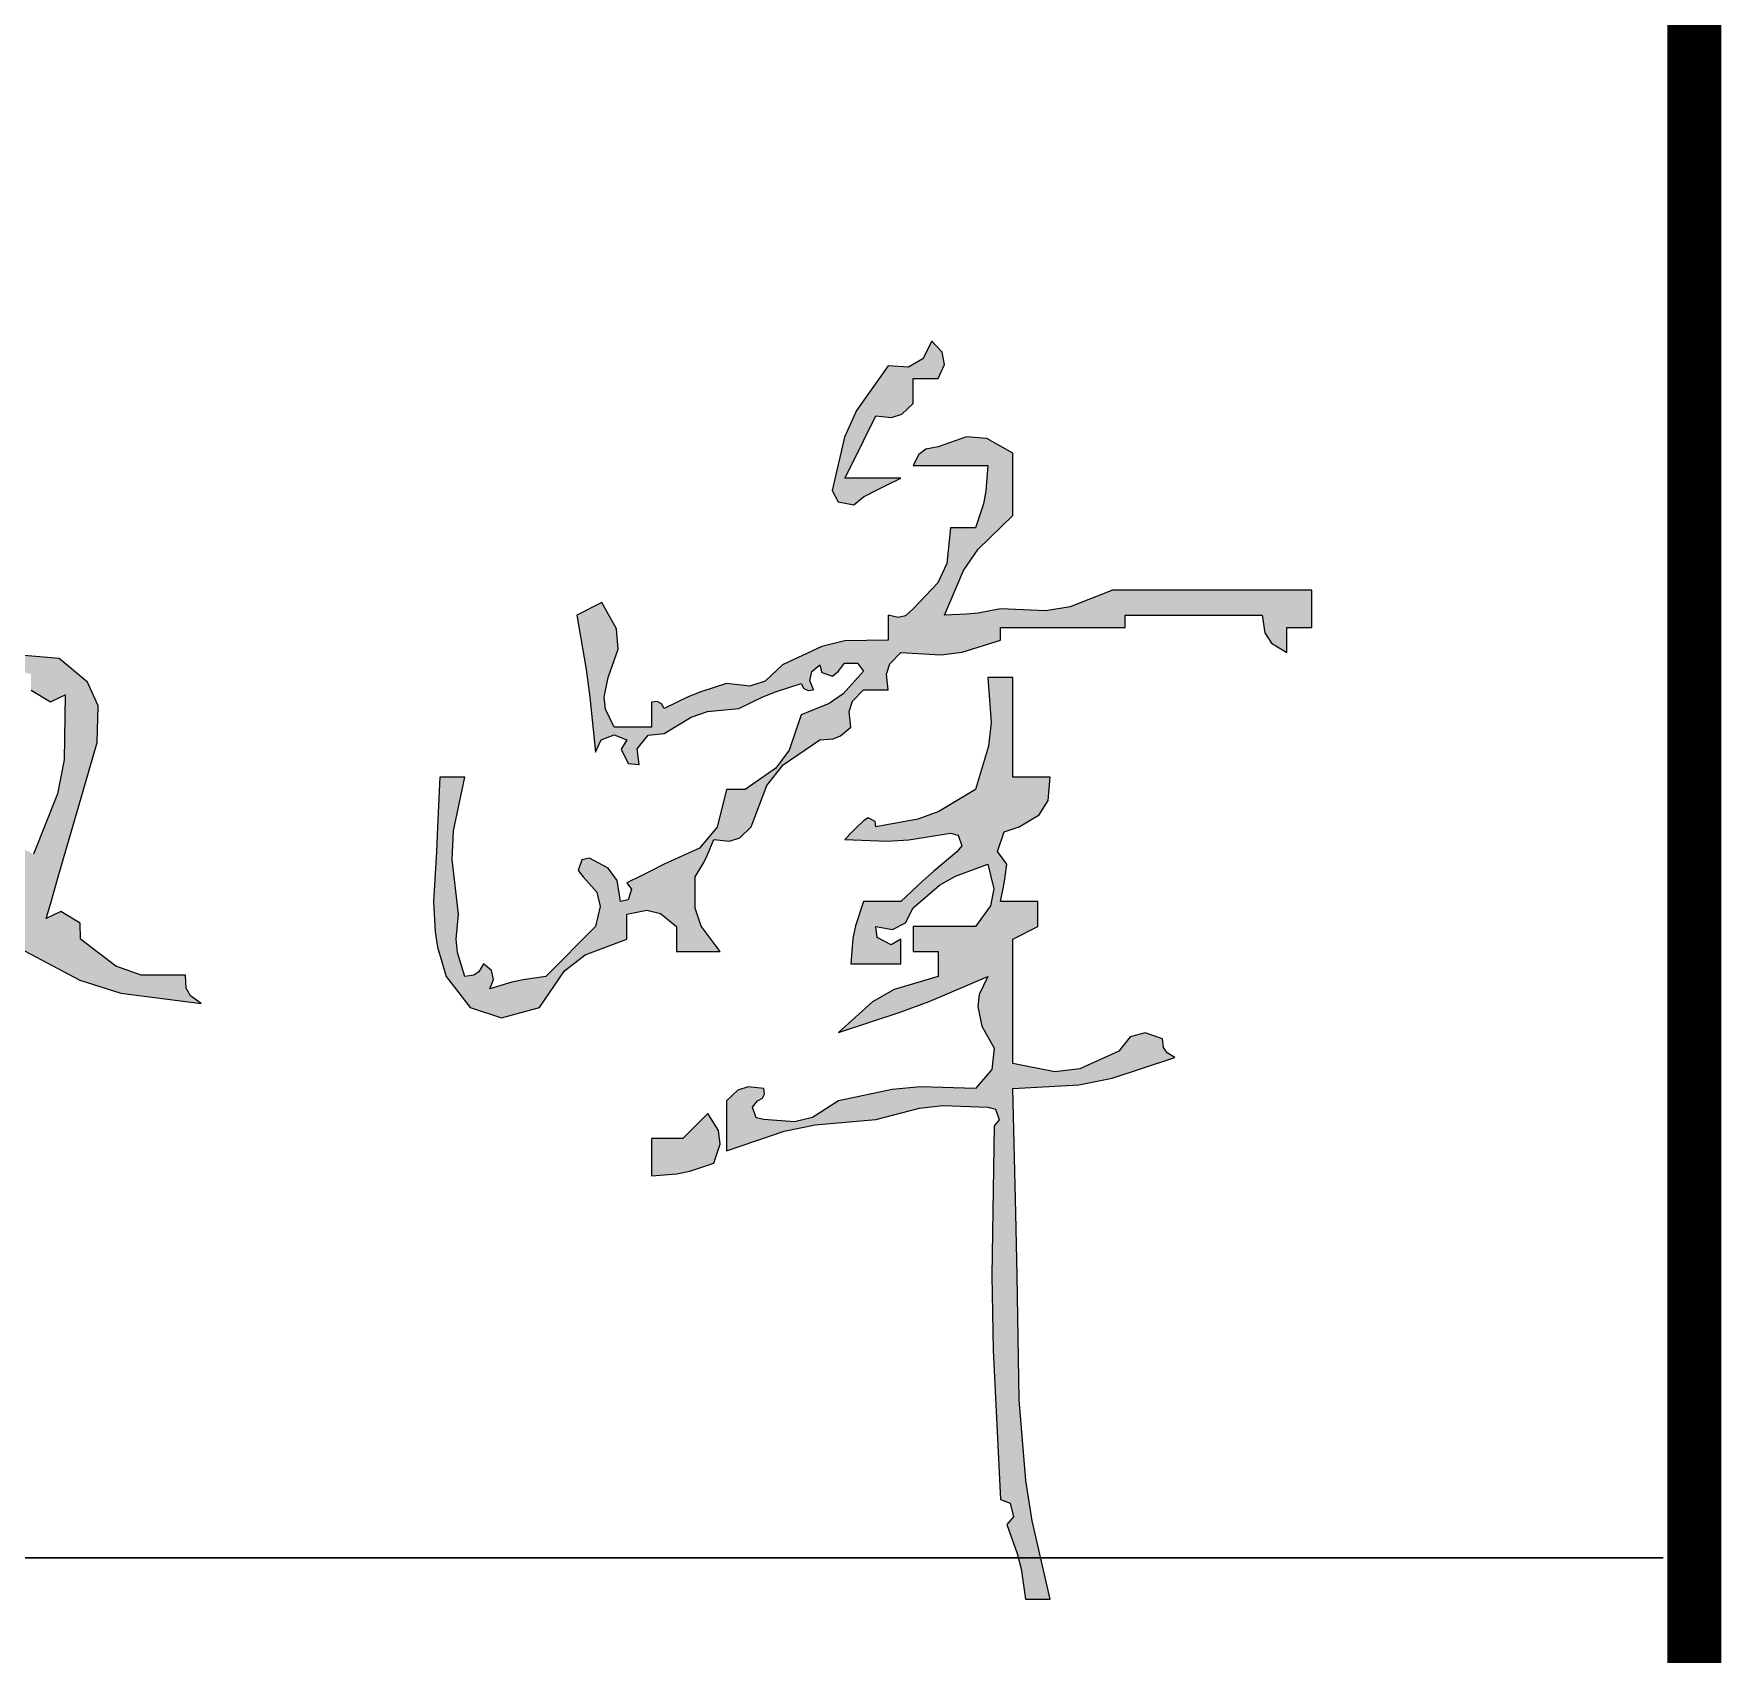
# Model space of a CAD drawing. Extents: x 815029915 to 815825525, y 579155098 to 579748855.
# Drawn here: x 815402868 to 815403952, y 579539949 to 579540990 of the extents above; entities that cross this region are included whole.
import ezdxf

# ---------------------------------------------------------------- set-up
doc = ezdxf.new("R2010")
doc.units = 0
doc.header["$LTSCALE"] = 100
doc.header["$MEASUREMENT"] = 0
doc.layers.add('TK', color=7, linetype='Continuous')
doc.layers.add('签名', color=7, linetype='Continuous')

# ---------------------------------------------------------------- blocks, each defined once
blk = doc.blocks.new('CCIAD-TK-A0-图签')
at = {"layer": 'TK'}
for p, q in [((1177.186993169247, 101.6276953434472), (1126.117348593331, 101.6276953434472)), ((1126.117348593331, 101.6276953434472), (1177.186993169247, 101.6276953434472)), ((1126.117348593331, 101.6276953434472), (1177.186993169247, 101.6276953434472))]:
    blk.add_line(p, q, dxfattribs=at)
at = {"layer": 'TK', "const_width": 0.3468929646785774}
blk.add_lwpolyline([(1126.117348593331, 185.3977211231277), (1177.386993076659, 185.3977211231277), (1177.386993076659, 13.25253569670167), (1126.117348593331, 13.25253569670167)], close=True, dxfattribs=at)
blk = doc.blocks.new('fdagdfaf')
h = blk.add_hatch(color=256)
h.paths.add_polyline_path([(6.832997413641365, 7.685920874158644), (6.832997413641365, 7.699812874158643), (6.832997413641365, 7.727596874158642), (6.803859413641366, 7.744037874158643), (6.781102413641365, 7.745933874158643), (6.749644413641366, 7.734542874158643), (6.735986413641367, 7.732007874158644), (6.728118413641366, 7.726106874158646), (6.721860413641365, 7.713704874158643), (6.755201413641366, 7.713704874158643), (6.771872413641366, 7.713704874158643), (6.805213413641365, 7.713704874158643), (6.802978413641365, 7.685458874158652), (6.800122413641368, 7.671176874158644), (6.791321413641365, 7.644243874158643), (6.780207413641365, 7.644243874158643), (6.774650413641366, 7.644243874158643), (6.763536413641365, 7.644243874158643), (6.759290413641365, 7.604690874158643), (6.749205413641366, 7.582838874158643), (6.721860413641368, 7.553945874158641), (6.713259413641365, 7.546379874158643), (6.705226413641364, 7.544371874158643), (6.694076413641365, 7.546999874158644), (6.694076413641366, 7.535885874158644), (6.694076413641366, 7.530329874158643), (6.694076413641366, 7.519215874158643), (6.645565413641367, 7.518172874158643), (6.619881413641365, 7.512129874158643), (6.575994413641366, 7.491431874158644), (6.556799413641365, 7.473366874158643), (6.539674413641364, 7.467658874158643), (6.513480413641364, 7.470593874158642), (6.484951413641375, 7.461560874158646), (6.470907413641376, 7.455943874158645), (6.444019413641366, 7.442809874158643), (6.441002413641366, 7.448239874158643), (6.436282413641365, 7.450599874158644), (6.430127413641366, 7.449755874158643), (6.430127413641365, 7.438641874158643), (6.430127413641365, 7.433084874158643), (6.430127413641364, 7.421971874158643), (6.413457413641365, 7.421971874158643), (6.405122413641365, 7.421971874158643), (6.388451413641365, 7.421971874158643), (6.378760413641364, 7.442166874158644), (6.377083413641365, 7.455579874158641), (6.381505413641364, 7.477539874158647), (6.392896413641366, 7.508996874158646), (6.391000413641366, 7.531753874158645), (6.374559413641366, 7.560891874158643), (6.363445413641365, 7.555334874158643), (6.357889413641365, 7.552556874158643), (6.346775413641366, 7.546999874158644), (6.35707241364137, 7.486174874158635), (6.361248413641369, 7.455548874158644), (6.367613413641365, 7.394186874158644), (6.373936413641364, 7.407747874158643), (6.388412413641365, 7.413537874158643), (6.402343413641367, 7.408079874158643), (6.395994413641366, 7.397398874158645), (6.403881413641366, 7.381623874158644), (6.416235413641366, 7.380294874158643), (6.414142413641364, 7.397961874158642), (6.426324413641365, 7.413189874158643), (6.444019413641365, 7.415025874158643), (6.474051413641366, 7.433279874158643), (6.492394413641366, 7.439393874158643), (6.527372413641365, 7.442809874158643), (6.554260413641366, 7.455943874158645), (6.568303413641362, 7.461560874158643), (6.596832413641366, 7.470593874158642), (6.599849413641365, 7.465162874158643), (6.604569413641365, 7.462802874158643), (6.610724413641363, 7.463647874158643), (6.606365413641365, 7.474241874158642), (6.608839413641365, 7.484134874158645), (6.617670413641367, 7.491431874158644), (6.619836413641366, 7.482916874158643), (6.631667413641364, 7.478972874158643), (6.638508413641365, 7.48448587415864), (6.645253413641366, 7.493317874158643), (6.659547413641365, 7.493317874158643), (6.666292413641366, 7.484485874158644), (6.643584413641364, 7.459294874158642), (6.628273413641366, 7.448577874158643), (6.596832413641367, 7.435863874158644), (6.583584413641367, 7.396348874158642), (6.568542413641366, 7.376293874158642), (6.534318413641365, 7.352510874158644), (6.525982413641366, 7.352510874158644), (6.521815413641366, 7.352510874158644), (6.513480413641365, 7.352510874158644), (6.503103413641366, 7.310369874158643), (6.483599413641366, 7.286963874158643), (6.444019413641387, 7.269158874158641), (6.427349413641365, 7.260823874158643), (6.419014413641365, 7.256655874158643), (6.402343413641364, 7.248320874158643), (6.407856413641365, 7.241478874158644), (6.403912413641367, 7.229647874158643), (6.395397413641366, 7.227482874158643), (6.391634413641366, 7.251085874158643), (6.381774413641365, 7.264890874158644), (6.360667413641366, 7.276104874158642), (6.352152413641362, 7.273938874158643), (6.348208413641366, 7.262107874158642), (6.353721413641363, 7.255266874158655), (6.368853413641365, 7.238063874158644), (6.372870413641364, 7.221998874158645), (6.367613413641365, 7.199698874158644), (6.345386413641365, 7.177470874158643), (6.334272413641365, 7.166357874158644), (6.312045413641367, 7.144129874158643), (6.286698413641366, 7.140425874158642), (6.27406041364136, 7.137616874158642), (6.249531413641367, 7.130237874158644), (6.253889413641364, 7.140832874158645), (6.251416413641365, 7.150725874158643), (6.242584413641365, 7.158022874158643), (6.237529413641367, 7.149373874158645), (6.231674413641366, 7.145469874158643), (6.221746413641364, 7.144129874158643), (6.213624413641366, 7.17084587415864), (6.212129413641366, 7.185795874158636), (6.214800413641365, 7.21359087415865), (6.207538413641365, 7.274345874158647), (6.209002413641364, 7.306556874158645), (6.221746413641365, 7.366402874158643), (6.210633413641365, 7.366402874158643), (6.205076413641366, 7.366402874158643), (6.193962413641366, 7.366402874158643), (6.191449413641373, 7.310822874158827), (6.190060413641384, 7.283036874158727), (6.187016413641365, 7.227482874158638), (6.188563413641366, 7.193716874158638), (6.191420413641366, 7.17657187415864), (6.200908413641363, 7.144129874158642), (6.227900413641365, 7.109469874158643), (6.262709413641367, 7.097866874158643), (6.305099413641366, 7.109399874158643), (6.333060413641368, 7.150207874158643), (6.356079413641366, 7.168293874158643), (6.402343413641365, 7.185806874158644), (6.402343413641365, 7.196919874158643), (6.402343413641365, 7.202476874158643), (6.402343413641364, 7.213590874158643), (6.424826413641366, 7.218002874158644), (6.440150413641367, 7.214171874158644), (6.457911413641365, 7.199698874158643), (6.457911413641365, 7.188584874158643), (6.457911413641365, 7.183027874158643), (6.457911413641365, 7.171914874158643), (6.477360413641365, 7.171914874158643), (6.487085413641365, 7.171914874158643), (6.506534413641366, 7.171914874158643), (6.485356413641366, 7.199960874158643), (6.478635413641366, 7.220122874158645), (6.478749413641366, 7.255266874158643), (6.488284413641368, 7.271281874158641), (6.492497413641373, 7.27970587415866), (6.499587413641365, 7.296942874158644), (6.517047413641366, 7.294958874158643), (6.528486413641365, 7.298771874158644), (6.541264413641365, 7.310834874158643), (6.558776413641366, 7.357099874158644), (6.576862413641366, 7.380117874158644), (6.617670413641365, 7.408079874158643), (6.632601413641365, 7.409042874158644), (6.640923413641365, 7.412371874158644), (6.652400413641365, 7.421971874158644), (6.650416413641365, 7.439430874158642), (6.654229413641366, 7.450869874158642), (6.666292413641365, 7.463647874158643), (6.677406413641365, 7.463647874158643), (6.682963413641365, 7.463647874158643), (6.694076413641365, 7.463647874158643), (6.692093413641366, 7.481107874158646), (6.695905413641365, 7.492545874158644), (6.707968413641364, 7.505323874158643), (6.752696413641365, 7.502762874158643), (6.776384413641365, 7.505723874158643), (6.819105413641365, 7.519215874158643), (6.819105413641365, 7.524772874158643), (6.819105413641365, 7.527550874158643), (6.819105413641366, 7.533107874158643), (6.874673413641365, 7.533107874158643), (6.902457413641365, 7.533107874158643), (6.958025413641366, 7.533107874158643), (6.958025413641365, 7.538664874158643), (6.958025413641365, 7.541442874158643), (6.958025413641365, 7.546999874158644), (7.019150413641365, 7.546999874158644), (7.049713413641365, 7.546999874158644), (7.110838413641366, 7.546999874158644), (7.113875413641366, 7.527195874158644), (7.121510413641365, 7.515744874158643), (7.138622413641365, 7.505323874158642), (7.138622413641365, 7.516437874158643), (7.138622413641365, 7.521993874158643), (7.138622413641365, 7.533107874158643), (7.149736413641365, 7.533107874158643), (7.155292413641366, 7.533107874158643), (7.166406413641363, 7.533107874158643), (7.166406413641365, 7.549777874158643), (7.166406413641365, 7.558113874158643), (7.166406413641366, 7.574783874158643), (7.077497413641366, 7.574783874158643), (7.033042413641366, 7.574783874158643), (6.944133413641367, 7.574783874158643), (6.896981413641366, 7.556147874158643), (6.869752413641365, 7.551609874158643), (6.819105413641364, 7.553945874158643), (6.794381413641366, 7.549282874158643), (6.781735413641368, 7.547876874158643), (6.756590413641367, 7.546999874158644), (6.777839413641367, 7.596585874158648), (6.794308413641367, 7.620540874158642), (6.832997413641366, 7.658135874158642)])
h.paths.add_polyline_path([(6.721860413641365, 7.794278874158644), (6.721860413641365, 7.799834874158643), (6.721860413641366, 7.810948874158643), (6.732974413641365, 7.810948874158643), (6.738531413641365, 7.810948874158643), (6.749644413641366, 7.810948874158643), (6.756598413641364, 7.826352874158643), (6.754272413641363, 7.840308874158642), (6.742698413641364, 7.852624874158645), (6.732613413641364, 7.832623874158644), (6.716428413641365, 7.823375874158643), (6.694076413641366, 7.824840874158643), (6.658713413641366, 7.775216874158643), (6.645250413641365, 7.745298874158639), (6.631562413641366, 7.685920874158642), (6.638022413641366, 7.673311874158643), (6.655480413641365, 7.669819874158643), (6.666292413641365, 7.678974874158643), (6.682963413641365, 7.687309874158643), (6.691298413641365, 7.691476874158643), (6.707968413641365, 7.699812874158643), (6.682963413641365, 7.699812874158643), (6.670460413641365, 7.699812874158643), (6.645454413641366, 7.699812874158643), (6.659582413641419, 7.727477874158721), (6.666529413641282, 7.741371874158454), (6.680184413641365, 7.769272874158643), (6.697644413641364, 7.767288874158643), (6.709083413641366, 7.771101874158643), (6.721860413641366, 7.783164874158643)])
h.paths.add_polyline_path([(6.872316413641365, 7.340297874158643), (6.874673413641365, 7.366402874158643), (6.858002413641365, 7.366402874158643), (6.849667413641365, 7.366402874158643), (6.832997413641365, 7.366402874158643), (6.832997413641365, 7.410857874158643), (6.832997413641365, 7.433084874158643), (6.832997413641364, 7.477539874158643), (6.821883413641365, 7.477539874158643), (6.816326413641366, 7.477539874158643), (6.805213413641366, 7.477539874158643), (6.808748413641364, 7.427344874158636), (6.805788413641365, 7.400705874158644), (6.791321413641366, 7.352510874158644), (6.750569413641368, 7.328151874158643), (6.726905413641366, 7.319277874158643), (6.680184413641366, 7.310834874158643), (6.679492413641366, 7.317008874158643), (6.671647413641365, 7.320931874158643), (6.666292413641361, 7.317780874158641), (6.657957413641365, 7.309445874158643), (6.653789413641365, 7.305277874158643), (6.645454413641366, 7.296942874158644), (6.692721413641365, 7.294814874158644), (6.716845413641366, 7.296233874158643), (6.763536413641364, 7.303888874158643), (6.772052413641364, 7.301723874158643), (6.775995413641365, 7.289892874158644), (6.770483413641368, 7.283050874158647), (6.744805413641351, 7.261603874158642), (6.732278413641358, 7.250468874158636), (6.707968413641364, 7.227482874158643), (6.691298413641365, 7.227482874158643), (6.682963413641365, 7.227482874158643), (6.666292413641365, 7.227482874158643), (6.657491413641369, 7.200549874158654), (6.654634413641367, 7.18626887415865), (6.652400413641363, 7.158022874158643), (6.674627413641365, 7.158022874158643), (6.685741413641366, 7.158022874158643), (6.707968413641365, 7.158022874158643), (6.707968413641365, 7.169135874158643), (6.707968413641365, 7.174692874158644), (6.707968413641366, 7.185806874158643), (6.697288413641365, 7.179456874158643), (6.681513413641364, 7.187344874158643), (6.680184413641367, 7.199698874158643), (6.698548413641366, 7.196510874158643), (6.713392413641365, 7.203932874158643), (6.721860413641362, 7.22053687415864), (6.751126413641366, 7.245703874158644), (6.768900413641367, 7.256071874158644), (6.805213413641365, 7.269158874158643), (6.811729413641366, 7.241583874158644), (6.807941413641363, 7.222645874158643), (6.791321413641365, 7.199698874158643), (6.763536413641365, 7.199698874158643), (6.749644413641366, 7.199698874158643), (6.721860413641365, 7.199698874158643), (6.721860413641365, 7.188584874158643), (6.721860413641365, 7.183027874158643), (6.721860413641364, 7.171914874158643), (6.732974413641365, 7.171914874158643), (6.738531413641365, 7.171914874158643), (6.749644413641366, 7.171914874158643), (6.749644413641366, 7.160800874158642), (6.749644413641366, 7.155243874158643), (6.749644413641365, 7.144129874158642), (6.700739413641366, 7.129647874158642), (6.676281413641363, 7.115889874158642), (6.638508413641367, 7.081615874158643), (6.706202413641368, 7.103735874158647), (6.739666413641366, 7.116284874158644), (6.805213413641366, 7.144129874158643), (6.795521413641364, 7.123934874158643), (6.793844413641365, 7.110521874158645), (6.798267413641367, 7.088561874158642), (6.812014413641364, 7.064258874158646), (6.809609413641365, 7.040201874158642), (6.791321413641366, 7.019101874158643), (6.729972413641366, 7.020962874158643), (6.698516413641366, 7.018102874158643), (6.638508413641365, 7.005209874158643), (6.609393413641364, 6.986949874158643), (6.589438413641366, 6.981961874158642), (6.555156413641366, 6.984371874158644), (6.546641413641366, 6.986536874158642), (6.542697413641364, 6.998367874158643), (6.548210413641364, 7.005209874158643), (6.553640413641365, 7.008226874158642), (6.556000413641366, 7.012946874158644), (6.555156413641365, 7.019101874158643), (6.537696413641365, 7.021085874158643), (6.526257413641363, 7.017272874158643), (6.513480413641366, 7.005209874158643), (6.513480413641365, 6.982982874158643), (6.513480413641365, 6.971868874158643), (6.513480413641364, 6.949641874158643), (6.578020413641365, 6.971411874158643), (6.612319413641368, 6.978557874158644), (6.680184413641367, 6.984371874158644), (6.728803413641366, 6.997341874158643), (6.754933413641364, 7.000244874158643), (6.805213413641367, 6.998263874158643), (6.813728413641367, 6.996097874158643), (6.817671413641365, 6.984266874158643), (6.812159413641364, 6.97742587415864), (6.809590413641366, 6.810717874158666), (6.810982413641364, 6.727193874158662), (6.819105413641365, 6.560663874158643), (6.829849413641365, 6.556688874158644), (6.833660413641366, 6.541443874158644), (6.826051413641366, 6.532879874158643), (6.837785413641366, 6.500578874158649), (6.842042413641363, 6.483550874158644), (6.846889413641364, 6.449527874158643), (6.858002413641365, 6.449527874158643), (6.863559413641366, 6.449527874158643), (6.874673413641365, 6.449527874158643), (6.854310413641367, 6.537180874158637), (6.847289413641366, 6.582112874158632), (6.839943413641365, 6.671800874158644), (6.837712413641365, 6.810730874158615), (6.836322413641359, 6.88019387415898), (6.832997413641365, 7.019101874158643), (6.906439413641366, 7.023306874158643), (6.943830413641366, 7.030497874158642), (7.013593413641363, 7.053831874158643), (7.004945413641366, 7.058886874158642), (7.001041413641367, 7.064742874158641), (6.999701413641366, 7.074669874158643), (6.980613413641365, 7.081360874158643), (6.963752413641366, 7.076542874158644), (6.951079413641364, 7.060777874158644), (6.907744413641368, 7.041183874158643), (6.879696413641365, 7.037883874158643), (6.832997413641364, 7.046885874158644), (6.832997413641365, 7.102453874158644), (6.832997413641365, 7.130237874158643), (6.832997413641366, 7.185806874158644), (6.844110413641365, 7.191362874158643), (6.849667413641365, 7.194141874158643), (6.860781413641365, 7.199698874158644), (6.860781413641365, 7.210811874158643), (6.860781413641365, 7.216368874158642), (6.860781413641365, 7.227482874158643), (6.844110413641365, 7.227482874158643), (6.835775413641366, 7.227482874158643), (6.819105413641365, 7.227482874158643), (6.822646413641365, 7.244007874158646), (6.824041413641364, 7.252377874158643), (6.826051413641366, 7.269158874158643), (6.815917413641365, 7.283514874158642), (6.823222413641365, 7.305429874158643), (6.839943413641365, 7.310834874158642), (6.862375413641365, 7.324393874158644)])
h.paths.add_polyline_path([(6.506508413641367, 6.957053874158643), (6.504594413641366, 6.972372874158646), (6.492641413641366, 6.991317874158645), (6.481528413641365, 6.980203874158644), (6.475971413641365, 6.974646874158643), (6.464857413641364, 6.963533874158643), (6.450965413641366, 6.963533874158643), (6.444019413641366, 6.963533874158643), (6.430127413641365, 6.963533874158643), (6.430127413641365, 6.946862874158643), (6.430127413641365, 6.938527874158643), (6.430127413641365, 6.921857874158643), (6.458373413641362, 6.924091874158643), (6.472655413641368, 6.926947874158643), (6.499587413641366, 6.935749874158644)])
blk.add_hatch(color=256).paths.add_polyline_path([(5.661752673798343, 7.555926201616826), (5.676399064547308, 7.58681353452545), (5.684895692536822, 7.617930148060692), (5.688252669559695, 7.633818422423309), (5.693067569015984, 7.665712668138696), (5.677121068174516, 7.667052876447714), (5.669147100283219, 7.667723040901347), (5.653199164500618, 7.669063369808613), (5.660498376318101, 7.640866290544912), (5.651552737241342, 7.617251234865595), (5.627401234320578, 7.600969012741682), (5.590420706609795, 7.562476137569194), (5.578947321162037, 7.526735459041879), (5.586610029908575, 7.473908289378048), (5.60723520963259, 7.444123037122099), (5.645095146690483, 7.436665153212802), (5.675476264650669, 7.456402109491891), (5.689629759466516, 7.479206646161638), (5.711826540809188, 7.488066498307592), (5.737793453215536, 7.481278674716428), (5.738209063713112, 7.463389822513545), (5.759894101762324, 7.45017000444359), (5.775986386297699, 7.457992335847692), (5.775005594847295, 7.385540585680427), (5.767545431809141, 7.347670724632828), (5.740974026525388, 7.280259866363508), (5.691163791094127, 7.306190188733265), (5.65762076486018, 7.311435563853939), (5.602270851197954, 7.301954543935305), (5.577290277160328, 7.284507904794004), (5.567004108461994, 7.265162998299633), (5.566505819889072, 7.234697862285857), (5.570109727423977, 7.194651030888651), (5.570432137951325, 7.174329277042546), (5.568096166843121, 7.134189175579963), (5.58277224548034, 7.126656649349991), (5.59726779253997, 7.129012059731659), (5.608802246775962, 7.140805575038885), (5.596844818207975, 7.144939116663388), (5.592613643159481, 7.162391424124721), (5.601348171899561, 7.17154455384289), (5.599565937155029, 7.212306775600666), (5.606413389905759, 7.236008576574153), (5.629659128332033, 7.269540214296338), (5.640367573350563, 7.288235473386807), (5.661839600615878, 7.294799316694938), (5.681169984811202, 7.28528603946663), (5.679829655903935, 7.269338103684029), (5.679159612048549, 7.261365570733864), (5.677819283141284, 7.245417634951264), (5.693548172229226, 7.250394804944414), (5.707445684824215, 7.245651682125836), (5.716851447180305, 7.232099711554257), (5.699522287681699, 7.199536128425916), (5.683989637537076, 7.184221727933935), (5.651183677543766, 7.167356176755493), (5.654803227467356, 7.134562315738841), (5.647457920452952, 7.113035289655625), (5.624547951348003, 7.089293283618584), (5.649362877255967, 7.084342149969335), (5.666237010020097, 7.088434057182656), (5.686027464495393, 7.104202747714282), (5.682407793973557, 7.136995173789798), (5.689753100987957, 7.158522199873007), (5.712663070092908, 7.182264205910053), (5.792374597572447, 7.139910549934135), (5.838205288872018, 7.125365186038083), (5.927750917840022, 7.113999841081299), (5.915951171032241, 7.122296402154818), (5.911055263569288, 7.13116879805738), (5.910329741834779, 7.145576495302782), (5.860841256981882, 7.145675041837111), (5.832464467182817, 7.155357579144016), (5.793237554541118, 7.185529903699062), (5.792820388504165, 7.203417441559053), (5.771135350454955, 7.216637259629007), (5.755044500860713, 7.208814807626658), (5.760706118170754, 7.228413987956648), (5.763536926825774, 7.238213578121642), (5.769199979076953, 7.257812637853386), (5.78618626594821, 7.31661005824511), (5.794680126854409, 7.346008708141846), (5.811666413725666, 7.40480612853357), (5.812806304768815, 7.445983163094656), (5.800965082609443, 7.472270079599287), (5.76937010743702, 7.498699850721673), (5.717540033614135, 7.503055859371162), (5.691626431643829, 7.505233743097661), (5.639796357820948, 7.509589751747151), (5.654432945178453, 7.540480798725764)])
for p, q in [((6.742698413641365, 7.852624874158644), (6.732613413641365, 7.832623874158644)), ((6.754272413641365, 7.840308874158643), (6.742698413641365, 7.852624874158644)), ((6.732613413641365, 7.832623874158644), (6.716428413641365, 7.823375874158643)), ((6.756598413641366, 7.826352874158643), (6.754272413641365, 7.840308874158643)), ((6.694076413641366, 7.824840874158643), (6.658713413641365, 7.775216874158643)), ((6.716428413641365, 7.823375874158643), (6.694076413641366, 7.824840874158643)), ((6.721860413641365, 7.799834874158643), (6.721860413641365, 7.810948874158643)), ((6.721860413641365, 7.810948874158643), (6.732974413641365, 7.810948874158643)), ((6.732974413641365, 7.810948874158643), (6.738531413641365, 7.810948874158643)), ((6.738531413641365, 7.810948874158643), (6.749644413641366, 7.810948874158643)), ((6.749644413641366, 7.810948874158643), (6.756598413641366, 7.826352874158643)), ((6.721860413641365, 7.794278874158644), (6.721860413641365, 7.799834874158643)), ((6.721860413641365, 7.783164874158643), (6.721860413641365, 7.794278874158644)), ((6.658713413641365, 7.775216874158643), (6.645250413641365, 7.745298874158643)), ((6.709083413641365, 7.771101874158643), (6.721860413641365, 7.783164874158643)), ((6.666529413641365, 7.741371874158643), (6.680184413641365, 7.769272874158643)), ((6.680184413641365, 7.769272874158643), (6.697644413641365, 7.767288874158643)), ((6.697644413641365, 7.767288874158643), (6.709083413641365, 7.771101874158643)), ((6.645250413641365, 7.745298874158643), (6.631562413641365, 7.685920874158644)), ((6.659582413641365, 7.727477874158644), (6.666529413641365, 7.741371874158643)), ((6.749644413641366, 7.734542874158643), (6.735986413641365, 7.732007874158644)), ((6.781102413641365, 7.745933874158643), (6.749644413641366, 7.734542874158643)), ((6.803859413641366, 7.744037874158643), (6.781102413641365, 7.745933874158643)), ((6.832997413641365, 7.727596874158643), (6.803859413641366, 7.744037874158643)), ((6.645454413641366, 7.699812874158643), (6.659582413641365, 7.727477874158644)), ((6.728118413641365, 7.726106874158643), (6.721860413641365, 7.713704874158643)), ((6.735986413641365, 7.732007874158644), (6.728118413641365, 7.726106874158643)), ((6.832997413641365, 7.699812874158643), (6.832997413641365, 7.727596874158643)), ((6.670460413641365, 7.699812874158643), (6.645454413641366, 7.699812874158643)), ((6.682963413641365, 7.699812874158643), (6.670460413641365, 7.699812874158643)), ((6.707968413641365, 7.699812874158643), (6.682963413641365, 7.699812874158643)), ((6.691298413641365, 7.691476874158643), (6.707968413641365, 7.699812874158643)), ((6.721860413641365, 7.713704874158643), (6.755201413641366, 7.713704874158643)), ((6.755201413641366, 7.713704874158643), (6.771872413641366, 7.713704874158643)), ((6.771872413641366, 7.713704874158643), (6.805213413641365, 7.713704874158643)), ((6.805213413641365, 7.713704874158643), (6.802978413641365, 7.685458874158643)), ((6.832997413641365, 7.685920874158644), (6.832997413641365, 7.699812874158643)), ((6.631562413641365, 7.685920874158644), (6.638022413641365, 7.673311874158643)), ((6.655480413641365, 7.669819874158643), (6.666292413641365, 7.678974874158643)), ((6.666292413641365, 7.678974874158643), (6.682963413641365, 7.687309874158643)), ((6.682963413641365, 7.687309874158643), (6.691298413641365, 7.691476874158643)), ((6.802978413641365, 7.685458874158643), (6.800122413641366, 7.671176874158643)), ((6.832997413641365, 7.658135874158643), (6.832997413641365, 7.685920874158644)), ((6.638022413641365, 7.673311874158643), (6.655480413641365, 7.669819874158643)), ((6.800122413641366, 7.671176874158643), (6.791321413641366, 7.644243874158643)), ((6.763536413641365, 7.644243874158643), (6.759290413641366, 7.604690874158643)), ((6.774650413641366, 7.644243874158643), (6.763536413641365, 7.644243874158643)), ((6.780207413641365, 7.644243874158643), (6.774650413641366, 7.644243874158643)), ((6.791321413641366, 7.644243874158643), (6.780207413641365, 7.644243874158643)), ((6.794308413641366, 7.620540874158643), (6.832997413641365, 7.658135874158643)), ((6.759290413641366, 7.604690874158643), (6.749205413641366, 7.582838874158643)), ((6.777839413641365, 7.596585874158643), (6.794308413641366, 7.620540874158643)), ((6.756590413641366, 7.546999874158644), (6.777839413641365, 7.596585874158643)), ((6.749205413641366, 7.582838874158643), (6.721860413641365, 7.553945874158643)), ((6.944133413641365, 7.574783874158643), (6.896981413641365, 7.556147874158643)), ((7.033042413641366, 7.574783874158643), (6.944133413641365, 7.574783874158643)), ((7.077497413641366, 7.574783874158643), (7.033042413641366, 7.574783874158643)), ((7.166406413641365, 7.574783874158643), (7.077497413641366, 7.574783874158643)), ((7.166406413641365, 7.558113874158643), (7.166406413641365, 7.574783874158643)), ((6.357889413641365, 7.552556874158643), (6.346775413641366, 7.546999874158644)), ((6.346775413641366, 7.546999874158644), (6.357072413641365, 7.486174874158643)), ((6.363445413641365, 7.555334874158643), (6.357889413641365, 7.552556874158643)), ((6.374559413641365, 7.560891874158643), (6.363445413641365, 7.555334874158643)), ((6.391000413641366, 7.531753874158643), (6.374559413641365, 7.560891874158643)), ((6.705226413641365, 7.544371874158643), (6.694076413641366, 7.546999874158644)), ((6.694076413641366, 7.546999874158644), (6.694076413641366, 7.535885874158644)), ((6.713259413641365, 7.546379874158643), (6.705226413641365, 7.544371874158643)), ((6.721860413641365, 7.553945874158643), (6.713259413641365, 7.546379874158643)), ((6.781735413641365, 7.547876874158643), (6.756590413641366, 7.546999874158644)), ((6.794381413641365, 7.549282874158643), (6.781735413641365, 7.547876874158643)), ((6.819105413641365, 7.553945874158643), (6.794381413641365, 7.549282874158643)), ((6.869752413641365, 7.551609874158643), (6.819105413641365, 7.553945874158643)), ((6.896981413641365, 7.556147874158643), (6.869752413641365, 7.551609874158643)), ((6.958025413641365, 7.541442874158643), (6.958025413641365, 7.546999874158644)), ((6.958025413641365, 7.546999874158644), (7.019150413641365, 7.546999874158644)), ((7.019150413641365, 7.546999874158644), (7.049713413641365, 7.546999874158644)), ((7.049713413641365, 7.546999874158644), (7.110838413641365, 7.546999874158644)), ((7.110838413641365, 7.546999874158644), (7.113875413641365, 7.527195874158643)), ((7.166406413641365, 7.549777874158643), (7.166406413641365, 7.558113874158643)), ((7.166406413641365, 7.533107874158643), (7.166406413641365, 7.549777874158643)), ((6.392896413641365, 7.508996874158643), (6.391000413641366, 7.531753874158643)), ((6.694076413641366, 7.535885874158644), (6.694076413641366, 7.530329874158643)), ((6.694076413641366, 7.530329874158643), (6.694076413641366, 7.519215874158643)), ((6.819105413641365, 7.527550874158643), (6.819105413641365, 7.533107874158643)), ((6.819105413641365, 7.533107874158643), (6.874673413641365, 7.533107874158643)), ((6.819105413641365, 7.524772874158643), (6.819105413641365, 7.527550874158643)), ((6.874673413641365, 7.533107874158643), (6.902457413641365, 7.533107874158643)), ((6.902457413641365, 7.533107874158643), (6.958025413641365, 7.533107874158643)), ((6.958025413641365, 7.538664874158643), (6.958025413641365, 7.541442874158643)), ((6.958025413641365, 7.533107874158643), (6.958025413641365, 7.538664874158643)), ((7.138622413641365, 7.521993874158643), (7.138622413641365, 7.533107874158643)), ((7.138622413641365, 7.533107874158643), (7.149736413641365, 7.533107874158643)), ((7.149736413641365, 7.533107874158643), (7.155292413641366, 7.533107874158643)), ((7.155292413641366, 7.533107874158643), (7.166406413641365, 7.533107874158643)), ((6.381505413641365, 7.477539874158643), (6.392896413641365, 7.508996874158643)), ((6.619881413641365, 7.512129874158643), (6.575994413641365, 7.491431874158644)), ((6.645565413641365, 7.518172874158643), (6.619881413641365, 7.512129874158643)), ((6.694076413641366, 7.519215874158643), (6.645565413641365, 7.518172874158643)), ((6.776384413641366, 7.505723874158643), (6.819105413641365, 7.519215874158643)), ((6.819105413641365, 7.519215874158643), (6.819105413641365, 7.524772874158643)), ((7.113875413641365, 7.527195874158643), (7.121510413641365, 7.515744874158643)), ((7.121510413641365, 7.515744874158643), (7.138622413641365, 7.505323874158643)), ((7.138622413641365, 7.516437874158643), (7.138622413641365, 7.521993874158643)), ((7.138622413641365, 7.505323874158643), (7.138622413641365, 7.516437874158643)), ((5.769370107437021, 7.498699850721671), (5.717540033614135, 7.503055859371162)), ((5.800965082609443, 7.472270079599281), (5.769370107437021, 7.498699850721671)), ((6.575994413641365, 7.491431874158644), (6.556799413641365, 7.473366874158643)), ((6.608839413641365, 7.484134874158643), (6.617670413641365, 7.491431874158644)), ((6.617670413641365, 7.491431874158644), (6.619836413641365, 7.482916874158643)), ((6.638508413641365, 7.484485874158644), (6.645253413641365, 7.493317874158643)), ((6.645253413641365, 7.493317874158643), (6.659547413641365, 7.493317874158643)), ((6.659547413641365, 7.493317874158643), (6.666292413641365, 7.484485874158644)), ((6.692093413641365, 7.481107874158644), (6.695905413641365, 7.492545874158643)), ((6.695905413641365, 7.492545874158643), (6.707968413641365, 7.505323874158643)), ((6.707968413641365, 7.505323874158643), (6.752696413641365, 7.502762874158643)), ((6.752696413641365, 7.502762874158643), (6.776384413641366, 7.505723874158643)), ((5.812806304768815, 7.445983163094656), (5.800965082609443, 7.472270079599281)), ((6.357072413641365, 7.486174874158643), (6.361248413641365, 7.455548874158644)), ((6.377083413641365, 7.455579874158643), (6.381505413641365, 7.477539874158643)), ((6.556799413641365, 7.473366874158643), (6.539674413641365, 7.467658874158643)), ((6.606365413641365, 7.474241874158643), (6.608839413641365, 7.484134874158643)), ((6.610724413641365, 7.463647874158643), (6.606365413641365, 7.474241874158643)), ((6.619836413641365, 7.482916874158643), (6.631667413641365, 7.478972874158643)), ((6.631667413641365, 7.478972874158643), (6.638508413641365, 7.484485874158644)), ((6.666292413641365, 7.484485874158644), (6.643584413641365, 7.459294874158643)), ((6.694076413641366, 7.463647874158643), (6.692093413641365, 7.481107874158644)), ((6.816326413641366, 7.477539874158643), (6.805213413641365, 7.477539874158643)), ((6.805213413641365, 7.477539874158643), (6.808748413641365, 7.427344874158643)), ((6.821883413641365, 7.477539874158643), (6.816326413641366, 7.477539874158643)), ((6.832997413641365, 7.477539874158643), (6.821883413641365, 7.477539874158643)), ((6.832997413641365, 7.433084874158643), (6.832997413641365, 7.477539874158643)), ((5.738209063713112, 7.463389822513543), (5.75989410176232, 7.450170004443588)), ((5.75989410176232, 7.450170004443588), (5.775986386297699, 7.457992335847692)), ((5.775986386297699, 7.457992335847692), (5.775005594847295, 7.385540585680424)), ((6.361248413641365, 7.455548874158644), (6.367613413641365, 7.394186874158643)), ((6.378760413641365, 7.442166874158644), (6.377083413641365, 7.455579874158643)), ((6.470907413641365, 7.455943874158643), (6.444019413641366, 7.442809874158643)), ((6.484951413641365, 7.461560874158644), (6.470907413641365, 7.455943874158643)), ((6.513480413641365, 7.470593874158642), (6.484951413641365, 7.461560874158644)), ((6.539674413641365, 7.467658874158643), (6.513480413641365, 7.470593874158642)), ((6.527372413641365, 7.442809874158643), (6.554260413641365, 7.455943874158643)), ((6.554260413641365, 7.455943874158643), (6.568303413641365, 7.461560874158644)), ((6.568303413641365, 7.461560874158644), (6.596832413641366, 7.470593874158642)), ((6.596832413641366, 7.470593874158642), (6.599849413641365, 7.465162874158643)), ((6.599849413641365, 7.465162874158643), (6.604569413641365, 7.462802874158643)), ((6.604569413641365, 7.462802874158643), (6.610724413641365, 7.463647874158643)), ((6.643584413641365, 7.459294874158643), (6.628273413641366, 7.448577874158643)), ((6.654229413641366, 7.450869874158643), (6.666292413641365, 7.463647874158643)), ((6.666292413641365, 7.463647874158643), (6.677406413641365, 7.463647874158643)), ((6.677406413641365, 7.463647874158643), (6.682963413641365, 7.463647874158643)), ((6.682963413641365, 7.463647874158643), (6.694076413641366, 7.463647874158643)), ((5.811666413725666, 7.404806128533568), (5.812806304768815, 7.445983163094656)), ((6.388451413641365, 7.421971874158643), (6.378760413641365, 7.442166874158644)), ((6.436282413641365, 7.450599874158644), (6.430127413641365, 7.449755874158643)), ((6.430127413641365, 7.449755874158643), (6.430127413641365, 7.438641874158643)), ((6.430127413641365, 7.438641874158643), (6.430127413641365, 7.433084874158643)), ((6.441002413641365, 7.448239874158643), (6.436282413641365, 7.450599874158644)), ((6.444019413641366, 7.442809874158643), (6.441002413641365, 7.448239874158643)), ((6.474051413641366, 7.433279874158643), (6.492394413641366, 7.439393874158643)), ((6.492394413641366, 7.439393874158643), (6.527372413641365, 7.442809874158643)), ((6.596832413641366, 7.435863874158644), (6.583584413641366, 7.396348874158643)), ((6.628273413641366, 7.448577874158643), (6.596832413641366, 7.435863874158644)), ((6.650416413641365, 7.439430874158643), (6.654229413641366, 7.450869874158643)), ((6.652400413641365, 7.421971874158643), (6.650416413641365, 7.439430874158643)), ((6.405122413641365, 7.421971874158643), (6.388451413641365, 7.421971874158643)), ((6.413457413641365, 7.421971874158643), (6.405122413641365, 7.421971874158643)), ((6.430127413641365, 7.421971874158643), (6.413457413641365, 7.421971874158643)), ((6.426324413641365, 7.413189874158643), (6.444019413641366, 7.415025874158643)), ((6.430127413641365, 7.433084874158643), (6.430127413641365, 7.421971874158643)), ((6.444019413641366, 7.415025874158643), (6.474051413641366, 7.433279874158643)), ((6.640923413641366, 7.412371874158644), (6.652400413641365, 7.421971874158643)), ((6.808748413641365, 7.427344874158643), (6.805788413641365, 7.400705874158643)), ((6.832997413641365, 7.410857874158643), (6.832997413641365, 7.433084874158643)), ((5.794680126854409, 7.346008708141846), (5.811666413725666, 7.404806128533568)), ((6.367613413641365, 7.394186874158643), (6.373936413641365, 7.407747874158643)), ((6.373936413641365, 7.407747874158643), (6.388412413641365, 7.413537874158643)), ((6.388412413641365, 7.413537874158643), (6.402343413641365, 7.408079874158643)), ((6.402343413641365, 7.408079874158643), (6.395994413641366, 7.397398874158643)), ((6.395994413641366, 7.397398874158643), (6.403881413641365, 7.381623874158644)), ((6.414142413641365, 7.397961874158643), (6.426324413641365, 7.413189874158643)), ((6.416235413641365, 7.380294874158643), (6.414142413641365, 7.397961874158643)), ((6.583584413641366, 7.396348874158643), (6.568542413641365, 7.376293874158643)), ((6.576862413641366, 7.380117874158644), (6.617670413641365, 7.408079874158643)), ((6.617670413641365, 7.408079874158643), (6.632601413641366, 7.409042874158644)), ((6.632601413641366, 7.409042874158644), (6.640923413641366, 7.412371874158644)), ((6.805788413641365, 7.400705874158643), (6.791321413641366, 7.352510874158644)), ((6.832997413641365, 7.366402874158643), (6.832997413641365, 7.410857874158643)), ((5.775005594847295, 7.385540585680424), (5.76754543180914, 7.347670724632828)), ((6.403881413641365, 7.381623874158644), (6.416235413641365, 7.380294874158643)), ((6.558776413641366, 7.357099874158643), (6.576862413641366, 7.380117874158644)), ((6.193962413641366, 7.366402874158643), (6.191449413641365, 7.310822874158643)), ((6.205076413641366, 7.366402874158643), (6.193962413641366, 7.366402874158643)), ((6.210633413641365, 7.366402874158643), (6.205076413641366, 7.366402874158643)), ((6.209002413641365, 7.306556874158643), (6.221746413641365, 7.366402874158643)), ((6.221746413641365, 7.366402874158643), (6.210633413641365, 7.366402874158643)), ((6.568542413641365, 7.376293874158643), (6.534318413641365, 7.352510874158644)), ((6.849667413641365, 7.366402874158643), (6.832997413641365, 7.366402874158643)), ((6.858002413641365, 7.366402874158643), (6.849667413641365, 7.366402874158643)), ((6.874673413641365, 7.366402874158643), (6.858002413641365, 7.366402874158643)), ((6.872316413641365, 7.340297874158643), (6.874673413641365, 7.366402874158643)), ((5.76754543180914, 7.347670724632828), (5.740974026525388, 7.280259866363508)), ((5.78618626594821, 7.316610058245109), (5.794680126854409, 7.346008708141846)), ((6.513480413641365, 7.352510874158644), (6.503103413641365, 7.310369874158643)), ((6.521815413641366, 7.352510874158644), (6.513480413641365, 7.352510874158644)), ((6.525982413641366, 7.352510874158644), (6.521815413641366, 7.352510874158644)), ((6.534318413641365, 7.352510874158644), (6.525982413641366, 7.352510874158644)), ((6.541264413641366, 7.310834874158643), (6.558776413641366, 7.357099874158643)), ((6.791321413641366, 7.352510874158644), (6.750569413641365, 7.328151874158643)), ((6.862375413641365, 7.324393874158643), (6.872316413641365, 7.340297874158643)), ((6.671647413641366, 7.320931874158643), (6.666292413641365, 7.317780874158643)), ((6.679492413641365, 7.317008874158643), (6.671647413641366, 7.320931874158643)), ((6.750569413641365, 7.328151874158643), (6.726905413641366, 7.319277874158643)), ((6.839943413641365, 7.310834874158643), (6.862375413641365, 7.324393874158643)), ((5.769199979076953, 7.257812637853386), (5.78618626594821, 7.316610058245109)), ((6.191449413641365, 7.310822874158643), (6.190060413641365, 7.283036874158642)), ((6.207538413641365, 7.274345874158644), (6.209002413641365, 7.306556874158643)), ((6.503103413641365, 7.310369874158643), (6.483599413641365, 7.286963874158643)), ((6.528486413641366, 7.298771874158644), (6.541264413641366, 7.310834874158643)), ((6.653789413641365, 7.305277874158643), (6.645454413641366, 7.296942874158644)), ((6.657957413641365, 7.309445874158643), (6.653789413641365, 7.305277874158643)), ((6.666292413641365, 7.317780874158643), (6.657957413641365, 7.309445874158643)), ((6.680184413641365, 7.310834874158643), (6.679492413641365, 7.317008874158643)), ((6.726905413641366, 7.319277874158643), (6.680184413641365, 7.310834874158643)), ((6.716845413641365, 7.296233874158643), (6.763536413641365, 7.303888874158643)), ((6.763536413641365, 7.303888874158643), (6.772052413641365, 7.301723874158643)), ((6.772052413641365, 7.301723874158643), (6.775995413641365, 7.289892874158643)), ((6.815917413641365, 7.283514874158644), (6.823222413641365, 7.305429874158643)), ((6.823222413641365, 7.305429874158643), (6.839943413641365, 7.310834874158643)), ((6.190060413641365, 7.283036874158642), (6.187016413641365, 7.227482874158643)), ((6.483599413641365, 7.286963874158643), (6.444019413641366, 7.269158874158643)), ((6.492497413641366, 7.279705874158643), (6.499587413641366, 7.296942874158644)), ((6.499587413641366, 7.296942874158644), (6.517047413641365, 7.294958874158643)), ((6.517047413641365, 7.294958874158643), (6.528486413641366, 7.298771874158644)), ((6.645454413641366, 7.296942874158644), (6.692721413641365, 7.294814874158644)), ((6.692721413641365, 7.294814874158644), (6.716845413641365, 7.296233874158643)), ((6.770483413641365, 7.283050874158643), (6.744805413641365, 7.261603874158643)), ((6.775995413641365, 7.289892874158643), (6.770483413641365, 7.283050874158643)), ((6.826051413641365, 7.269158874158643), (6.815917413641365, 7.283514874158644)), ((6.214800413641365, 7.213590874158643), (6.207538413641365, 7.274345874158644)), ((6.352152413641365, 7.273938874158643), (6.348208413641365, 7.262107874158644)), ((6.360667413641365, 7.276104874158642), (6.352152413641365, 7.273938874158643)), ((6.381774413641365, 7.264890874158643), (6.360667413641365, 7.276104874158642)), ((6.391634413641365, 7.251085874158643), (6.381774413641365, 7.264890874158643)), ((6.444019413641366, 7.269158874158643), (6.427349413641365, 7.260823874158643)), ((6.478749413641365, 7.255266874158643), (6.488284413641366, 7.271281874158643)), ((6.488284413641366, 7.271281874158643), (6.492497413641366, 7.279705874158643)), ((6.768900413641365, 7.256071874158644), (6.805213413641365, 7.269158874158643)), ((6.805213413641365, 7.269158874158643), (6.811729413641365, 7.241583874158643)), ((6.824041413641366, 7.252377874158643), (6.826051413641365, 7.269158874158643)), ((5.763536926825774, 7.238213578121642), (5.769199979076953, 7.257812637853386)), ((6.348208413641365, 7.262107874158644), (6.353721413641365, 7.255266874158643)), ((6.353721413641365, 7.255266874158643), (6.368853413641365, 7.238063874158644)), ((6.395397413641366, 7.227482874158643), (6.391634413641365, 7.251085874158643)), ((6.419014413641365, 7.256655874158643), (6.402343413641365, 7.248320874158643)), ((6.402343413641365, 7.248320874158643), (6.407856413641365, 7.241478874158643)), ((6.427349413641365, 7.260823874158643), (6.419014413641365, 7.256655874158643)), ((6.478635413641365, 7.220122874158643), (6.478749413641365, 7.255266874158643)), ((6.732278413641365, 7.250468874158643), (6.707968413641365, 7.227482874158643)), ((6.721860413641365, 7.220536874158642), (6.751126413641366, 7.245703874158643)), ((6.744805413641365, 7.261603874158643), (6.732278413641365, 7.250468874158643)), ((6.751126413641366, 7.245703874158643), (6.768900413641365, 7.256071874158644)), ((6.822646413641365, 7.244007874158643), (6.824041413641366, 7.252377874158643)), ((5.755044500860713, 7.208814807626658), (5.760706118170754, 7.228413987956648)), ((5.760706118170754, 7.228413987956648), (5.763536926825774, 7.238213578121642)), ((6.187016413641365, 7.227482874158643), (6.188563413641365, 7.193716874158643)), ((6.368853413641365, 7.238063874158644), (6.372870413641365, 7.221998874158643)), ((6.403912413641366, 7.229647874158643), (6.395397413641366, 7.227482874158643)), ((6.407856413641365, 7.241478874158643), (6.403912413641366, 7.229647874158643)), ((6.666292413641365, 7.227482874158643), (6.657491413641366, 7.200549874158643)), ((6.682963413641365, 7.227482874158643), (6.666292413641365, 7.227482874158643)), ((6.691298413641365, 7.227482874158643), (6.682963413641365, 7.227482874158643)), ((6.707968413641365, 7.227482874158643), (6.691298413641365, 7.227482874158643)), ((6.811729413641365, 7.241583874158643), (6.807941413641365, 7.222645874158643)), ((6.819105413641365, 7.227482874158643), (6.822646413641365, 7.244007874158643)), ((6.835775413641366, 7.227482874158643), (6.819105413641365, 7.227482874158643)), ((6.844110413641365, 7.227482874158643), (6.835775413641366, 7.227482874158643)), ((6.860781413641365, 7.227482874158643), (6.844110413641365, 7.227482874158643)), ((6.860781413641365, 7.216368874158642), (6.860781413641365, 7.227482874158643)), ((5.771135350454955, 7.216637259629008), (5.755044500860713, 7.208814807626658)), ((5.792820388504165, 7.203417441559054), (5.771135350454955, 7.216637259629008)), ((6.212129413641365, 7.185795874158643), (6.214800413641365, 7.213590874158643)), ((6.372870413641365, 7.221998874158643), (6.367613413641365, 7.199698874158643)), ((6.402343413641365, 7.213590874158643), (6.424826413641365, 7.218002874158644)), ((6.402343413641365, 7.202476874158643), (6.402343413641365, 7.213590874158643)), ((6.424826413641365, 7.218002874158644), (6.440150413641366, 7.214171874158644)), ((6.440150413641366, 7.214171874158644), (6.457911413641365, 7.199698874158643)), ((6.485356413641365, 7.199960874158643), (6.478635413641365, 7.220122874158643)), ((6.713392413641365, 7.203932874158643), (6.721860413641365, 7.220536874158642)), ((6.807941413641365, 7.222645874158643), (6.791321413641366, 7.199698874158643)), ((6.860781413641365, 7.210811874158643), (6.860781413641365, 7.216368874158642)), ((6.860781413641365, 7.199698874158643), (6.860781413641365, 7.210811874158643)), ((5.79323755454112, 7.185529903699058), (5.792820388504165, 7.203417441559054)), ((6.188563413641365, 7.193716874158643), (6.191420413641365, 7.176571874158643)), ((6.367613413641365, 7.199698874158643), (6.345386413641365, 7.177470874158643)), ((6.402343413641365, 7.196919874158643), (6.402343413641365, 7.202476874158643)), ((6.402343413641365, 7.185806874158644), (6.402343413641365, 7.196919874158643)), ((6.457911413641365, 7.199698874158643), (6.457911413641365, 7.188584874158643)), ((6.506534413641366, 7.171914874158643), (6.485356413641365, 7.199960874158643)), ((6.657491413641366, 7.200549874158643), (6.654634413641365, 7.186268874158642)), ((6.681513413641365, 7.187344874158643), (6.680184413641365, 7.199698874158643)), ((6.680184413641365, 7.199698874158643), (6.698548413641365, 7.196510874158643)), ((6.698548413641365, 7.196510874158643), (6.713392413641365, 7.203932874158643)), ((6.749644413641366, 7.199698874158643), (6.721860413641365, 7.199698874158643)), ((6.721860413641365, 7.199698874158643), (6.721860413641365, 7.188584874158643)), ((6.763536413641365, 7.199698874158643), (6.749644413641366, 7.199698874158643)), ((6.791321413641366, 7.199698874158643), (6.763536413641365, 7.199698874158643)), ((6.832997413641365, 7.185806874158644), (6.844110413641365, 7.191362874158643)), ((6.844110413641365, 7.191362874158643), (6.849667413641365, 7.194141874158643)), ((6.849667413641365, 7.194141874158643), (6.860781413641365, 7.199698874158643)), ((5.71266307009291, 7.182264205910052), (5.792374597572451, 7.139910549934132)), ((5.832464467182817, 7.155357579144013), (5.79323755454112, 7.185529903699058)), ((6.191420413641365, 7.176571874158643), (6.200908413641365, 7.144129874158643)), ((6.213624413641365, 7.170845874158643), (6.212129413641365, 7.185795874158643)), ((6.221746413641365, 7.144129874158643), (6.213624413641365, 7.170845874158643)), ((6.345386413641365, 7.177470874158643), (6.334272413641365, 7.166357874158644)), ((6.356079413641365, 7.168293874158643), (6.402343413641365, 7.185806874158644)), ((6.457911413641365, 7.188584874158643), (6.457911413641365, 7.183027874158643)), ((6.457911413641365, 7.183027874158643), (6.457911413641365, 7.171914874158643)), ((6.457911413641365, 7.171914874158643), (6.477360413641365, 7.171914874158643)), ((6.477360413641365, 7.171914874158643), (6.487085413641365, 7.171914874158643)), ((6.487085413641365, 7.171914874158643), (6.506534413641366, 7.171914874158643)), ((6.654634413641365, 7.186268874158642), (6.652400413641365, 7.158022874158643)), ((6.697288413641365, 7.179456874158643), (6.681513413641365, 7.187344874158643)), ((6.707968413641365, 7.185806874158644), (6.697288413641365, 7.179456874158643)), ((6.707968413641365, 7.174692874158644), (6.707968413641365, 7.185806874158644)), ((6.707968413641365, 7.169135874158643), (6.707968413641365, 7.174692874158644)), ((6.721860413641365, 7.188584874158643), (6.721860413641365, 7.183027874158643)), ((6.721860413641365, 7.183027874158643), (6.721860413641365, 7.171914874158643)), ((6.721860413641365, 7.171914874158643), (6.732974413641365, 7.171914874158643)), ((6.732974413641365, 7.171914874158643), (6.738531413641365, 7.171914874158643)), ((6.738531413641365, 7.171914874158643), (6.749644413641366, 7.171914874158643)), ((6.749644413641366, 7.171914874158643), (6.749644413641366, 7.160800874158642)), ((6.832997413641365, 7.130237874158643), (6.832997413641365, 7.185806874158644)), ((5.860841256981885, 7.145675041837111), (5.832464467182817, 7.155357579144013)), ((6.242584413641366, 7.158022874158643), (6.237529413641365, 7.149373874158643)), ((6.251416413641365, 7.150725874158643), (6.242584413641366, 7.158022874158643)), ((6.334272413641365, 7.166357874158644), (6.312045413641365, 7.144129874158643)), ((6.333060413641365, 7.150207874158643), (6.356079413641365, 7.168293874158643)), ((6.652400413641365, 7.158022874158643), (6.674627413641365, 7.158022874158643)), ((6.674627413641365, 7.158022874158643), (6.685741413641366, 7.158022874158643)), ((6.685741413641366, 7.158022874158643), (6.707968413641365, 7.158022874158643)), ((6.707968413641365, 7.158022874158643), (6.707968413641365, 7.169135874158643)), ((6.749644413641366, 7.160800874158642), (6.749644413641366, 7.155243874158643)), ((6.749644413641366, 7.155243874158643), (6.749644413641366, 7.144129874158643)), ((5.792374597572451, 7.139910549934132), (5.838205288872025, 7.125365186038081)), ((5.910329741834779, 7.145576495302783), (5.860841256981885, 7.145675041837111)), ((5.911055263569288, 7.131168798057379), (5.910329741834779, 7.145576495302783)), ((6.200908413641365, 7.144129874158643), (6.227900413641365, 7.109469874158643)), ((6.231674413641365, 7.145469874158643), (6.221746413641365, 7.144129874158643)), ((6.237529413641365, 7.149373874158643), (6.231674413641365, 7.145469874158643)), ((6.249531413641365, 7.130237874158643), (6.253889413641365, 7.140832874158644)), ((6.274060413641365, 7.137616874158643), (6.249531413641365, 7.130237874158643)), ((6.253889413641365, 7.140832874158644), (6.251416413641365, 7.150725874158643)), ((6.286698413641365, 7.140425874158643), (6.274060413641365, 7.137616874158643)), ((6.312045413641365, 7.144129874158643), (6.286698413641365, 7.140425874158643)), ((6.305099413641365, 7.109399874158643), (6.333060413641365, 7.150207874158643)), ((6.749644413641366, 7.144129874158643), (6.700739413641365, 7.129647874158643)), ((6.739666413641365, 7.116284874158644), (6.805213413641365, 7.144129874158643)), ((6.805213413641365, 7.144129874158643), (6.795521413641366, 7.123934874158643)), ((5.838205288872025, 7.125365186038081), (5.927750917840022, 7.113999841081299)), ((5.915951171032241, 7.122296402154817), (5.911055263569288, 7.131168798057379)), ((5.927750917840022, 7.113999841081299), (5.915951171032241, 7.122296402154817)), ((6.676281413641365, 7.115889874158643), (6.638508413641365, 7.081615874158643)), ((6.700739413641365, 7.129647874158643), (6.676281413641365, 7.115889874158643)), ((6.706202413641365, 7.103735874158644), (6.739666413641365, 7.116284874158644)), ((6.795521413641366, 7.123934874158643), (6.793844413641366, 7.110521874158644)), ((6.832997413641365, 7.102453874158644), (6.832997413641365, 7.130237874158643)), ((6.227900413641365, 7.109469874158643), (6.262709413641366, 7.097866874158643)), ((6.262709413641366, 7.097866874158643), (6.305099413641365, 7.109399874158643)), ((6.638508413641365, 7.081615874158643), (6.706202413641365, 7.103735874158644)), ((6.793844413641366, 7.110521874158644), (6.798267413641365, 7.088561874158643)), ((6.832997413641365, 7.046885874158644), (6.832997413641365, 7.102453874158644)), ((6.798267413641365, 7.088561874158643), (6.812014413641365, 7.064258874158643)), ((6.963752413641365, 7.076542874158643), (6.951079413641366, 7.060777874158643)), ((6.980613413641365, 7.081360874158643), (6.963752413641365, 7.076542874158643)), ((6.999701413641366, 7.074669874158643), (6.980613413641365, 7.081360874158643)), ((6.812014413641365, 7.064258874158643), (6.809609413641366, 7.040201874158643)), ((6.951079413641366, 7.060777874158643), (6.907744413641366, 7.041183874158643)), ((7.001041413641365, 7.064742874158643), (6.999701413641366, 7.074669874158643)), ((7.004945413641365, 7.058886874158643), (7.001041413641365, 7.064742874158643)), ((7.013593413641365, 7.053831874158643), (7.004945413641365, 7.058886874158643)), ((6.809609413641366, 7.040201874158643), (6.791321413641366, 7.019101874158643)), ((6.879696413641365, 7.037883874158643), (6.832997413641365, 7.046885874158644)), ((6.907744413641366, 7.041183874158643), (6.879696413641365, 7.037883874158643)), ((6.943830413641366, 7.030497874158643), (7.013593413641365, 7.053831874158643)), ((6.537696413641365, 7.021085874158643), (6.526257413641365, 7.017272874158643)), ((6.555156413641365, 7.019101874158643), (6.537696413641365, 7.021085874158643)), ((6.729972413641366, 7.020962874158643), (6.698516413641365, 7.018102874158643)), ((6.791321413641366, 7.019101874158643), (6.729972413641366, 7.020962874158643)), ((6.832997413641365, 7.019101874158643), (6.906439413641365, 7.023306874158643)), ((6.906439413641365, 7.023306874158643), (6.943830413641366, 7.030497874158643)), ((6.526257413641365, 7.017272874158643), (6.513480413641365, 7.005209874158643)), ((6.513480413641365, 7.005209874158643), (6.513480413641365, 6.982982874158643)), ((6.542697413641365, 6.998367874158643), (6.548210413641365, 7.005209874158643)), ((6.548210413641365, 7.005209874158643), (6.553640413641365, 7.008226874158643)), ((6.553640413641365, 7.008226874158643), (6.556000413641366, 7.012946874158644)), ((6.556000413641366, 7.012946874158644), (6.555156413641365, 7.019101874158643)), ((6.638508413641365, 7.005209874158643), (6.609393413641365, 6.986949874158643)), ((6.698516413641365, 7.018102874158643), (6.638508413641365, 7.005209874158643)), ((6.836322413641366, 6.880193874158643), (6.832997413641365, 7.019101874158643)), ((6.492641413641365, 6.991317874158644), (6.481528413641365, 6.980203874158644)), ((6.504594413641366, 6.972372874158643), (6.492641413641365, 6.991317874158644)), ((6.513480413641365, 6.982982874158643), (6.513480413641365, 6.971868874158643)), ((6.546641413641366, 6.986536874158642), (6.542697413641365, 6.998367874158643)), ((6.555156413641365, 6.984371874158644), (6.546641413641366, 6.986536874158642)), ((6.589438413641365, 6.981961874158642), (6.555156413641365, 6.984371874158644)), ((6.609393413641365, 6.986949874158643), (6.589438413641365, 6.981961874158642)), ((6.612319413641366, 6.978557874158644), (6.680184413641365, 6.984371874158644)), ((6.680184413641365, 6.984371874158644), (6.728803413641365, 6.997341874158643)), ((6.728803413641365, 6.997341874158643), (6.754933413641365, 7.000244874158643)), ((6.754933413641365, 7.000244874158643), (6.805213413641365, 6.998263874158643)), ((6.805213413641365, 6.998263874158643), (6.813728413641365, 6.996097874158643)), ((6.817671413641365, 6.984266874158643), (6.812159413641366, 6.977425874158643)), ((6.813728413641365, 6.996097874158643), (6.817671413641365, 6.984266874158643)), ((6.444019413641366, 6.963533874158643), (6.430127413641365, 6.963533874158643)), ((6.430127413641365, 6.963533874158643), (6.430127413641365, 6.946862874158643)), ((6.450965413641366, 6.963533874158643), (6.444019413641366, 6.963533874158643)), ((6.464857413641365, 6.963533874158643), (6.450965413641366, 6.963533874158643)), ((6.475971413641365, 6.974646874158643), (6.464857413641365, 6.963533874158643)), ((6.481528413641365, 6.980203874158644), (6.475971413641365, 6.974646874158643)), ((6.506508413641366, 6.957053874158643), (6.504594413641366, 6.972372874158643)), ((6.513480413641365, 6.971868874158643), (6.513480413641365, 6.949641874158643)), ((6.513480413641365, 6.949641874158643), (6.578020413641365, 6.971411874158643)), ((6.578020413641365, 6.971411874158643), (6.612319413641366, 6.978557874158644)), ((6.812159413641366, 6.977425874158643), (6.809590413641366, 6.810717874158644)), ((6.430127413641365, 6.946862874158643), (6.430127413641365, 6.938527874158643)), ((6.499587413641366, 6.935749874158644), (6.506508413641366, 6.957053874158643)), ((6.430127413641365, 6.938527874158643), (6.430127413641365, 6.921857874158643)), ((6.458373413641366, 6.924091874158643), (6.472655413641365, 6.926947874158643)), ((6.472655413641365, 6.926947874158643), (6.499587413641366, 6.935749874158644)), ((6.430127413641365, 6.921857874158643), (6.458373413641366, 6.924091874158643)), ((6.837712413641365, 6.810730874158643), (6.836322413641366, 6.880193874158643)), ((6.809590413641366, 6.810717874158644), (6.810982413641365, 6.727193874158643)), ((6.839943413641365, 6.671800874158643), (6.837712413641365, 6.810730874158643)), ((6.810982413641365, 6.727193874158643), (6.819105413641365, 6.560663874158643)), ((6.847289413641366, 6.582112874158643), (6.839943413641365, 6.671800874158643)), ((6.854310413641366, 6.537180874158643), (6.847289413641366, 6.582112874158643)), ((6.819105413641365, 6.560663874158643), (6.829849413641365, 6.556688874158644)), ((6.829849413641365, 6.556688874158644), (6.833660413641365, 6.541443874158642)), ((6.833660413641365, 6.541443874158642), (6.826051413641365, 6.532879874158643)), ((6.826051413641365, 6.532879874158643), (6.837785413641365, 6.500578874158643)), ((6.874673413641365, 6.449527874158643), (6.854310413641366, 6.537180874158643)), ((6.837785413641365, 6.500578874158643), (6.842042413641365, 6.483550874158643)), ((6.842042413641365, 6.483550874158643), (6.846889413641366, 6.449527874158643)), ((6.846889413641366, 6.449527874158643), (6.858002413641365, 6.449527874158643)), ((6.858002413641365, 6.449527874158643), (6.863559413641366, 6.449527874158643)), ((6.863559413641366, 6.449527874158643), (6.874673413641365, 6.449527874158643))]:
    blk.add_line(p, q)

msp = doc.modelspace()

# ---------------------------------------------------------------- block references
at = {"layer": 'TK', "xscale": 100, "yscale": 100, "zscale": 100}
msp.add_blockref('CCIAD-TK-A0-图签', (815286195.5173994, 579529847.8590305), dxfattribs=at)
at = {"layer": '签名', "linetype": 'Continuous', "xscale": 576.0000000001977, "yscale": 576.0000000001977, "zscale": 576.0000000001977}
msp.add_blockref('fdagdfaf', (815399560.7530817, 579536269.097149), dxfattribs=at)

doc.saveas('drawing.dxf')
